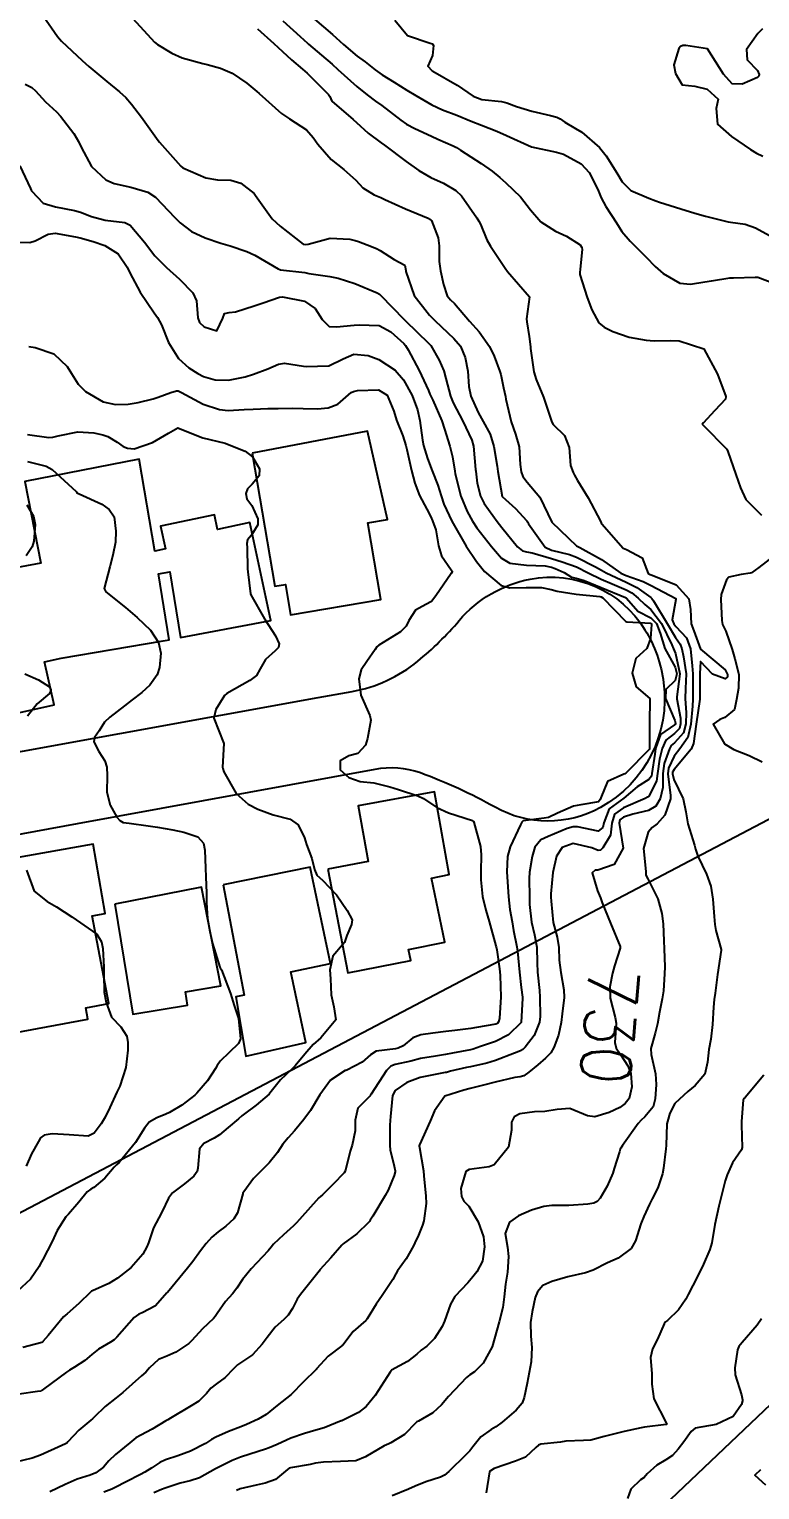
# Model space of a CAD drawing. Header units: metres. Extents: x 298520 to 308411, y 7433745 to 7450750.
# Drawn here: x 303404.2 to 303462.6, y 7440262.4 to 7440379.2 of the extents above; entities that cross this region are included whole.
import ezdxf
from ezdxf.enums import TextEntityAlignment as Align

# ---------------------------------------------------------------- set-up
doc = ezdxf.new("R2010")
doc.units = ezdxf.units.M
doc.header["$LTSCALE"] = 10
doc.linetypes.add('CONTINUO', pattern=[0])
for name, color, linetype in [('Cotas', 45, 'Continuous'), ('Curvas de Nivel 1m', 11, 'Continuous'), ('Curvas de Nivel 5m', 15, 'Continuous'), ('Edificações', 30, 'Continuous'), ('TEXTO', 45, 'Continuous'), ('Vias Primárias', 230, 'Continuous')]:
    doc.layers.add(name, color=color, linetype=linetype)
doc.styles.add('Style-STANDARD', font='STANDARD.shx')

msp = doc.modelspace()

# ---------------------------------------------------------------- linework, layer by layer
at = {"layer": 'Curvas de Nivel 1m', "flags": 128}
for points, elevation in [([(303412.5, 7440380.03), (303414.25, 7440378.12), (303414.47, 7440377.93), (303415.62, 7440377.26), (303416.46, 7440376.88), (303418.1, 7440376.43), (303418.46, 7440376.35), (303419.53, 7440376.06), (303420.45, 7440375.66), (303421.62, 7440374.85), (303422.43, 7440374.18), (303422.6, 7440374.02), (303424.41, 7440372.41), (303425.05, 7440371.99), (303426.39, 7440371.12), (303426.92, 7440370.5), (303427.29, 7440369.97), (303428.36, 7440368.74), (303429.37, 7440367.94), (303430.34, 7440367.08), (303430.9, 7440366.49), (303431.81, 7440365.91), (303432.33, 7440365.7), (303432.67, 7440365.55), (303434.32, 7440364.81), (303436.12, 7440364.04), (303436.3, 7440363.94), (303436.38, 7440363.86), (303436.92, 7440362.48), (303437, 7440361.85), (303437.01, 7440360.58), (303437.11, 7440359.85), (303437.35, 7440358.74), (303437.64, 7440357.84), (303437.92, 7440357.52), (303438.23, 7440357.22), (303439.43, 7440355.82), (303440.2, 7440354.97), (303441.03, 7440353.8), (303441.4, 7440353.02), (303441.86, 7440351.78), (303441.93, 7440351.55), (303442.15, 7440350.48), (303442.3, 7440349.78), (303442.33, 7440349.58), (303442.77, 7440347.77), (303443.11, 7440346.78), (303443.39, 7440345.77), (303443.49, 7440344.35), (303443.56, 7440343.77), (303443.7, 7440343.4), (303444.05, 7440342.94), (303445.06, 7440341.75), (303446.02, 7440339.74), (303448, 7440337.86), (303448.25, 7440337.71), (303449.98, 7440336.75), (303451.54, 7440335.67), (303451.97, 7440335.47), (303453.32, 7440335), (303453.96, 7440334.69), (303455.93, 7440333.64), (303455.94, 7440333.63), (303455.94, 7440333.57), (303455.63, 7440331.92), (303455.76, 7440331.62), (303455.92, 7440331.4), (303456.78, 7440330.48), (303457.09, 7440329.6), (303457.24, 7440328.24), (303457.3, 7440327.6), (303457.3, 7440327.03), (303457.28, 7440325.6), (303457.27, 7440325.02), (303457.14, 7440323.6), (303456.89, 7440322.53), (303456.26, 7440321.61), (303455.8, 7440321.03), (303455.33, 7440320.08), (303455.29, 7440319.62), (303455.5, 7440317.88), (303455.51, 7440317.62), (303455.06, 7440316.31), (303454.45, 7440315.63), (303454.03, 7440315.33), (303453.73, 7440314.94), (303453.34, 7440313.65), (303453.53, 7440311.8), (303453.54, 7440311.64), (303453.54, 7440311.5), (303453.68, 7440311.22), (303454.5, 7440309.63), (303454.82, 7440308.45), (303454.93, 7440307.63), (303454.98, 7440306.26), (303454.99, 7440305.63), (303455.04, 7440304.19), (303455.03, 7440303.63), (303454.94, 7440302.26), (303454.85, 7440301.63), (303454.63, 7440300.55), (303454.47, 7440299.63), (303454.29, 7440298.87), (303453.94, 7440297.64), (303453.97, 7440297.18), (303454.31, 7440295.63), (303454.35, 7440294.76), (303454.29, 7440293.63), (303454.11, 7440292.99), (303453.45, 7440292.2), (303453.16, 7440291.93), (303452.91, 7440291.65), (303451.66, 7440289.9), (303451.52, 7440289.67), (303451.49, 7440289.6), (303451.42, 7440289.4), (303451.01, 7440288.06), (303450.89, 7440287.68), (303450.43, 7440286.63), (303449.89, 7440285.68), (303449.65, 7440285.41), (303449.37, 7440285.29), (303448.88, 7440285.21), (303447.37, 7440285.1), (303446.01, 7440285.09), (303445.37, 7440285.02), (303444.39, 7440284.72), (303443.36, 7440284.26), (303442.62, 7440283.77), (303442.27, 7440282.85), (303442.46, 7440281.77), (303442.55, 7440281.01), (303442.46, 7440279.77), (303442.32, 7440278.8), (303442.21, 7440277.78), (303442.1, 7440276.95), (303441.8, 7440275.78), (303441.23, 7440273.79), (303440.53, 7440272.48), (303439.82, 7440271.8), (303439.46, 7440271.55), (303439.2, 7440271.33), (303437.74, 7440269.83), (303437.18, 7440269.15), (303436.51, 7440268.51), (303435.35, 7440267.86), (303435.23, 7440267.79), (303435.16, 7440267.73), (303434.23, 7440266.78), (303433.14, 7440266.11), (303432.98, 7440266.04), (303432.62, 7440265.89), (303431.12, 7440265.01), (303430.35, 7440264.69), (303429.12, 7440264.62), (303427.75, 7440264.58), (303427.12, 7440264.48), (303426.69, 7440264.39), (303425.11, 7440264.11), (303425.02, 7440264.08), (303424.89, 7440263.98), (303423.91, 7440263.18), (303423.1, 7440262.88), (303422.36, 7440262.74), (303421.09, 7440262.45), (303420.81, 7440262.31)], 729), ([(303424.5, 7440379.83), (303425.89, 7440378.57), (303426.47, 7440378.05), (303426.56, 7440377.97), (303427.6, 7440377.1), (303428.46, 7440376.36), (303428.91, 7440375.95), (303430.43, 7440374.58), (303431.25, 7440373.92), (303431.92, 7440373.41), (303432.41, 7440373.05), (303433.95, 7440371.88), (303434.4, 7440371.56), (303435.05, 7440371.22), (303436.39, 7440370.61), (303436.91, 7440370.37), (303438.12, 7440369.83), (303438.38, 7440369.69), (303438.72, 7440369.48), (303440.36, 7440368.43), (303441.25, 7440367.8), (303441.86, 7440367.3), (303442.34, 7440366.88), (303443.52, 7440365.77), (303444.32, 7440364.73), (303445.14, 7440363.75), (303446.3, 7440363.01), (303447.18, 7440362.61), (303448.28, 7440361.92), (303448.42, 7440361.71), (303448.45, 7440361.54), (303448.27, 7440359.98), (303448.25, 7440359.71), (303448.26, 7440359.54), (303448.83, 7440357.7), (303449.2, 7440356.72), (303449.78, 7440355.69), (303450.21, 7440355.33), (303450.9, 7440354.99), (303452.2, 7440354.53), (303453.56, 7440354.29), (303454.19, 7440354.25), (303455.53, 7440354.28), (303456.19, 7440354.23), (303458.18, 7440353.59), (303459.27, 7440351.58), (303459.92, 7440349.79), (303459.89, 7440349.57), (303459.05, 7440348.66), (303458.11, 7440347.67), (303458.07, 7440347.63), (303458.04, 7440347.59), (303458.06, 7440347.54), (303458.11, 7440347.5), (303460, 7440345.57), (303460.09, 7440345.4), (303460.72, 7440343.56), (303461.11, 7440342.5), (303461.54, 7440341.56), (303462.04, 7440341.04), (303462.79, 7440340.3)], 727), ([(303427.04, 7440379.96), (303428.48, 7440378.73), (303429.36, 7440377.94), (303430.46, 7440377.02), (303431.09, 7440376.56), (303431.9, 7440375.91), (303432.45, 7440375.51), (303433.41, 7440374.92), (303434.43, 7440374.3), (303435.13, 7440373.87), (303436.42, 7440373.12), (303437.28, 7440372.72), (303438.41, 7440372.28), (303439.57, 7440371.82), (303440.4, 7440371.5), (303441.61, 7440371.01), (303442.39, 7440370.66), (303444.38, 7440369.76), (303446.38, 7440369.34), (303446.95, 7440369.16), (303448.36, 7440368.4), (303448.99, 7440367.7), (303449.68, 7440366.35), (303449.95, 7440365.69), (303450.32, 7440364.99), (303451.18, 7440363.68), (303451.62, 7440362.99), (303452.29, 7440362.2), (303452.84, 7440361.65), (303453.55, 7440360.92), (303454.27, 7440360.2), (303454.92, 7440359.63), (303456.25, 7440358.85), (303457.09, 7440358.77), (303458.25, 7440358.96), (303458.79, 7440359.05), (303460.26, 7440359.27), (303460.53, 7440359.29), (303462.26, 7440359.34), (303462.48, 7440359.33), (303464.25, 7440358.68)], 726), ([(303422.49, 7440379.2), (303423.79, 7440378.01), (303424.47, 7440377.37), (303425.19, 7440376.72), (303426.09, 7440375.98), (303426.45, 7440375.66), (303428.15, 7440373.95), (303428.26, 7440373.79), (303428.42, 7440373.42), (303430.13, 7440371.93), (303430.4, 7440371.7), (303431.34, 7440370.86), (303432.38, 7440370.08), (303432.63, 7440369.9), (303434.36, 7440368.58), (303435.38, 7440367.87), (303436.35, 7440367.31), (303437.34, 7440366.84), (303438.34, 7440366.27), (303438.8, 7440365.83), (303440.03, 7440364.09), (303440.19, 7440363.81), (303440.3, 7440363.56), (303440.81, 7440362.32), (303441.11, 7440361.8), (303441.58, 7440361.09), (303442.27, 7440360.05), (303442.48, 7440359.78), (303444.23, 7440357.76), (303443.98, 7440356), (303444.01, 7440355.76), (303444.2, 7440354.58), (303444.3, 7440353.76), (303444.32, 7440353.62), (303444.58, 7440351.76), (303444.77, 7440351.14), (303445.35, 7440349.75), (303445.97, 7440347.89), (303446.01, 7440347.74), (303446.11, 7440347.54), (303447.04, 7440346.66), (303447.41, 7440345.72), (303447.52, 7440344.27), (303447.71, 7440343.72), (303447.83, 7440343.49), (303448.06, 7440343.08), (303448.91, 7440341.7), (303449.9, 7440339.82), (303449.97, 7440339.69), (303450.02, 7440339.62), (303451.73, 7440337.67), (303451.99, 7440337.55), (303453.23, 7440336.9), (303453.73, 7440335.64), (303453.89, 7440335.56), (303453.97, 7440335.52), (303454.17, 7440335.44), (303455.96, 7440334.74), (303456.96, 7440333.6), (303457.09, 7440332.76), (303457.15, 7440331.6), (303457.38, 7440331.06), (303457.9, 7440329.59), (303459.88, 7440327.93), (303460.06, 7440327.57), (303460.06, 7440327.38), (303459.87, 7440327.22), (303458.86, 7440327.58), (303457.89, 7440328.61), (303457.85, 7440327.62), (303457.85, 7440327.59), (303457.85, 7440327.57), (303457.85, 7440325.59), (303457.56, 7440323.59), (303457.35, 7440322.05), (303457.16, 7440321.6), (303455.79, 7440319.96), (303455.67, 7440319.74), (303455.66, 7440319.62), (303455.78, 7440319.16), (303456.51, 7440317.61), (303456.72, 7440316.58), (303456.88, 7440315.61), (303457.42, 7440313.9), (303457.5, 7440313.6), (303457.7, 7440313.03), (303458.38, 7440311.59), (303458.72, 7440310.63), (303458.9, 7440309.58), (303459, 7440308.22), (303459.06, 7440307.58), (303459.14, 7440307.09), (303459.56, 7440305.57), (303459.56, 7440305.52), (303459.26, 7440303.57), (303459.07, 7440302.08), (303459, 7440301.58), (303458.94, 7440300.96), (303458.85, 7440299.58), (303458.72, 7440298.39), (303458.57, 7440297.58), (303458.47, 7440296.55), (303458.25, 7440295.59), (303457.48, 7440294.69), (303456.88, 7440294.2), (303456.21, 7440293.61), (303455.84, 7440293.24), (303455.46, 7440292.49), (303455.26, 7440291.81), (303455.22, 7440291.62), (303455.15, 7440289.9), (303455.13, 7440289.62), (303454.95, 7440288.08), (303454.87, 7440287.63), (303454.5, 7440286.51), (303454.04, 7440285.63), (303453.82, 7440285.19), (303453.36, 7440284.21), (303453.13, 7440283.64), (303452.71, 7440282.27), (303452.35, 7440281.65), (303451.32, 7440280.89), (303450.47, 7440280.52), (303449.31, 7440279.93), (303448.7, 7440279.7), (303447.3, 7440279.4), (303446.01, 7440279.02), (303445.29, 7440278.69), (303444.86, 7440278.18), (303444.69, 7440277.75), (303444.43, 7440276.59), (303444.32, 7440275.75), (303444.34, 7440274.65), (303444.42, 7440273.75), (303444.36, 7440272.6), (303444.21, 7440271.75), (303444.05, 7440270.9), (303443.79, 7440269.75), (303443.63, 7440269.3), (303443.17, 7440268.73), (303442.05, 7440267.78), (303441.54, 7440267.4), (303441.15, 7440267.18), (303440.34, 7440266.61), (303439.7, 7440265.8), (303439.46, 7440265.48), (303439.13, 7440265.15), (303437.77, 7440263.83), (303437.42, 7440263.52), (303437.11, 7440263.38), (303435.95, 7440263.01), (303435.09, 7440262.66), (303434.54, 7440262.42), (303433.24, 7440261.88)], 728), ([(303462.85, 7440379.18), (303462.49, 7440378.82), (303461.57, 7440377.55), (303461.63, 7440376.72), (303462.46, 7440375.87), (303462.59, 7440375.54), (303462.57, 7440375.42), (303462.45, 7440375.29), (303461.24, 7440374.77), (303460.44, 7440374.79), (303459.74, 7440375.58), (303458.47, 7440377.59), (303456.72, 7440377.86), (303456.48, 7440377.87), (303456.31, 7440377.78), (303456.16, 7440377.62), (303455.78, 7440376.31), (303455.91, 7440375.63), (303456.44, 7440374.71), (303457.44, 7440374.61), (303458.43, 7440374.38), (303459.32, 7440373.58), (303459.16, 7440372.83), (303459.27, 7440371.58), (303460.39, 7440370.57), (303461.89, 7440369.55), (303462.38, 7440369.24), (303462.89, 7440369.02)], 724), ([(303403.9, 7440374.77), (303404.43, 7440374.51), (303404.73, 7440374.24), (303405.54, 7440373.35), (303406.41, 7440372.55), (303406.73, 7440372.21), (303407.78, 7440370.81), (303408.17, 7440370.19), (303408.38, 7440369.72), (303409.21, 7440368.18), (303410.34, 7440367.12), (303411.01, 7440366.83), (303412.34, 7440366.54), (303413.71, 7440366.13), (303414.33, 7440365.72), (303415.88, 7440364.1), (303416.3, 7440363.68), (303417.2, 7440362.99), (303418.29, 7440362.47), (303419.54, 7440362.06), (303420.28, 7440361.83), (303421.62, 7440361.38), (303422.27, 7440361.09), (303424.13, 7440360), (303424.26, 7440359.94), (303424.33, 7440359.93), (303426.26, 7440359.7), (303426.59, 7440359.64), (303428.25, 7440359.4), (303428.93, 7440359.26), (303430.25, 7440358.82), (303432.06, 7440358.08), (303432.23, 7440357.98), (303432.32, 7440357.9), (303434.21, 7440355.95), (303434.28, 7440355.88), (303436.19, 7440354.04), (303436.34, 7440353.86), (303437.01, 7440352.69), (303437.37, 7440351.84), (303437.55, 7440351.24), (303437.91, 7440349.83), (303438.13, 7440349.28), (303438.91, 7440347.82), (303439.62, 7440346.29), (303439.75, 7440345.81), (303439.92, 7440343.96), (303439.93, 7440343.81), (303440.05, 7440342.85), (303440.3, 7440341.81), (303440.61, 7440341.24), (303441.65, 7440339.79), (303442.02, 7440339.32), (303443.27, 7440337.77), (303443.67, 7440337.44), (303443.99, 7440337.38), (303444.44, 7440337.3), (303445.98, 7440336.84), (303446.83, 7440336.58), (303447.98, 7440336.16), (303448.92, 7440335.7), (303449.97, 7440335.19), (303450.84, 7440334.8), (303451.96, 7440334.32), (303452.4, 7440334.1), (303452.92, 7440333.66), (303453.44, 7440333.15), (303453.93, 7440332.75), (303454.78, 7440331.63), (303455.6, 7440329.93), (303455.73, 7440329.62), (303455.9, 7440329.23), (303456.26, 7440327.61), (303456.02, 7440325.78), (303456.01, 7440325.62), (303456.31, 7440324.08), (303456.31, 7440323.61), (303456.21, 7440323.23), (303455.82, 7440322.85), (303455.13, 7440322.31), (303454.84, 7440321.63), (303454.62, 7440320.8), (303454.47, 7440319.63), (303454.39, 7440319.02), (303453.76, 7440317.84), (303453.66, 7440317.74), (303453.47, 7440317.64), (303451.75, 7440316.9), (303451.03, 7440316.39), (303450.82, 7440315.68), (303450.71, 7440314.7), (303450.1, 7440313.69), (303449.9, 7440313.5), (303449.71, 7440313.48), (303449.2, 7440313.7), (303447.72, 7440314.04), (303446.83, 7440313.72), (303446.39, 7440313.04), (303446.1, 7440311.73), (303445.94, 7440310.01), (303445.94, 7440309.74), (303445.95, 7440309.44), (303446.11, 7440307.73), (303446.44, 7440306.55), (303446.57, 7440305.73), (303446.6, 7440304.72), (303446.73, 7440303.73), (303446.97, 7440302.33), (303446.99, 7440301.73), (303446.85, 7440300.43), (303446.76, 7440299.73), (303446.54, 7440298.72), (303446.17, 7440297.73), (303445.93, 7440297.31), (303445.5, 7440296.87), (303444.9, 7440296.34), (303444.17, 7440295.75), (303443.78, 7440295.47), (303443.49, 7440295.39), (303443.05, 7440295.33), (303441.48, 7440294.97), (303440.55, 7440294.73), (303439.48, 7440294.45), (303438.98, 7440294.31), (303437.47, 7440293.83), (303436.63, 7440292.67), (303436.29, 7440291.85), (303435.42, 7440289.96), (303435.4, 7440289.88), (303435.4, 7440289.86), (303435.42, 7440289.74), (303435.74, 7440287.86), (303435.79, 7440287.47), (303435.94, 7440285.85), (303435.96, 7440285.26), (303435.77, 7440283.86), (303435.68, 7440283.52), (303435.34, 7440282.73), (303435.07, 7440282.11), (303434.96, 7440281.86), (303434.36, 7440280.82), (303433.68, 7440279.88), (303433.53, 7440279.64), (303433.3, 7440279.19), (303432.46, 7440277.89), (303431.97, 7440277.2), (303431.25, 7440276.04), (303431.2, 7440275.96), (303431.15, 7440275.91), (303430.14, 7440275.03), (303429.29, 7440273.93), (303429.26, 7440273.9), (303429.23, 7440273.88), (303428.12, 7440273.05), (303427.2, 7440272.04), (303427.17, 7440271.99), (303427.14, 7440271.96), (303426.17, 7440271), (303425.18, 7440269.98), (303424.06, 7440269.1), (303423.17, 7440268.39), (303422.54, 7440268.01), (303421.6, 7440267.58), (303421.15, 7440267.4), (303420.17, 7440267.02), (303419.14, 7440266.58), (303418.81, 7440266.38), (303418.31, 7440266.06), (303417.13, 7440265.45), (303416.12, 7440265.08), (303415.12, 7440264.76), (303414.67, 7440264.55), (303414.04, 7440264.11), (303413.46, 7440263.77), (303413.11, 7440263.59), (303411.97, 7440263), (303411.1, 7440262.54), (303410.83, 7440262.41), (303410.19, 7440262.16)], 731), ([(303403.47, 7440368.25), (303404.33, 7440366.42), (303404.39, 7440366.3), (303404.42, 7440366.24), (303405.35, 7440365.26), (303406.32, 7440364.96), (303407.84, 7440364.67), (303408.32, 7440364.52), (303409.21, 7440364.18), (303410.3, 7440363.9), (303411.86, 7440363.71), (303412.3, 7440363.5), (303413.43, 7440362.13), (303414.27, 7440361.03), (303415.19, 7440360.11), (303416.25, 7440359.18), (303417.31, 7440358.08), (303417.59, 7440357.44), (303417.71, 7440356.08), (303417.83, 7440355.7), (303418.21, 7440355.35), (303419.23, 7440355.03), (303419.72, 7440356.05), (303419.83, 7440356.44), (303420.22, 7440356.5), (303420.73, 7440356.56), (303422.22, 7440357.04), (303422.94, 7440357.29), (303424.23, 7440357.74), (303424.47, 7440357.76), (303426.23, 7440357.41), (303427.09, 7440356.83), (303427.66, 7440355.96), (303428.2, 7440355.4), (303428.8, 7440355.35), (303430.21, 7440355.49), (303430.62, 7440355.51), (303432.21, 7440355.46), (303433.14, 7440354.95), (303434.19, 7440354.03), (303434.31, 7440353.88), (303434.53, 7440353.52), (303435.41, 7440351.87), (303436.15, 7440350.27), (303436.26, 7440349.98), (303436.32, 7440349.86), (303436.49, 7440349.51), (303437.21, 7440347.84), (303437.44, 7440347.17), (303437.87, 7440345.83), (303438.08, 7440344.96), (303438.25, 7440343.83), (303438.28, 7440343.61), (303438.74, 7440341.82), (303439.25, 7440340.6), (303439.67, 7440339.81), (303440.01, 7440339.28), (303441.2, 7440337.8), (303441.98, 7440336.86), (303442.66, 7440336.46), (303443.98, 7440336.31), (303445.48, 7440336.24), (303445.98, 7440336.13), (303446.28, 7440336.04), (303446.99, 7440335.72), (303447.6, 7440335.35), (303447.97, 7440335.25), (303448.59, 7440335.08), (303449.96, 7440334.51), (303451.91, 7440333.71), (303451.95, 7440333.7), (303451.97, 7440333.69), (303451.99, 7440333.67), (303452.9, 7440332.62), (303453.93, 7440332.1), (303454.38, 7440331.64), (303454.69, 7440330.86), (303455.04, 7440329.63), (303455.88, 7440328.14), (303456.01, 7440327.62), (303455.87, 7440327.07), (303455.12, 7440326.37), (303455.1, 7440325.63), (303455.84, 7440323.88), (303455.89, 7440323.68), (303455.89, 7440323.62), (303455.88, 7440323.57), (303455.83, 7440323.53), (303454.7, 7440322.76), (303454.3, 7440321.63), (303454.24, 7440321.2), (303454.02, 7440319.64), (303453.98, 7440319.44), (303453.78, 7440319.15), (303452.84, 7440318.58), (303451.77, 7440317.67), (303450.6, 7440316.83), (303450.17, 7440315.69), (303450.09, 7440315.32), (303449.73, 7440315.04), (303448.07, 7440315.37), (303447.73, 7440315.39), (303447.25, 7440315.24), (303445.72, 7440314.61), (303445.13, 7440314.34), (303444.66, 7440313.75), (303444.44, 7440313.01), (303444.22, 7440311.75), (303444.19, 7440311.24), (303444.22, 7440309.75), (303444.24, 7440309.17), (303444.39, 7440307.75), (303444.63, 7440306.75), (303444.81, 7440305.75), (303444.85, 7440304.5), (303444.88, 7440303.75), (303445.02, 7440302.3), (303445.06, 7440301.75), (303445.08, 7440300.21), (303445.02, 7440299.75), (303444.59, 7440298.68), (303443.89, 7440297.76), (303443.7, 7440297.57), (303443.51, 7440297.46), (303443.02, 7440297.28), (303441.5, 7440296.69), (303440.83, 7440296.47), (303439.5, 7440296.18), (303439.19, 7440296.12), (303437.9, 7440295.83), (303437.58, 7440295.74), (303437.49, 7440295.72), (303437.36, 7440295.7), (303435.49, 7440295.32), (303434.41, 7440294.94), (303433.48, 7440294.3), (303433.27, 7440293.88), (303433.12, 7440292.22), (303433.09, 7440291.89), (303433.07, 7440291.52), (303433.07, 7440289.89), (303433.09, 7440289.56), (303433.41, 7440288.25), (303433.48, 7440287.88), (303433.49, 7440287.8), (303433.4, 7440287.49), (303432.93, 7440286.33), (303432.7, 7440285.89), (303431.7, 7440284.25), (303431.5, 7440283.91), (303431.44, 7440283.82), (303431.35, 7440283.73), (303430.42, 7440282.83), (303429.32, 7440282.02), (303429.27, 7440281.98), (303429.23, 7440281.93), (303428.34, 7440280.91), (303427.47, 7440279.95), (303427.4, 7440279.85), (303427.3, 7440279.71), (303425.93, 7440277.97), (303425.66, 7440277.6), (303425.27, 7440276.87), (303424.92, 7440276.32), (303424.58, 7440275.99), (303423.88, 7440275.36), (303423.24, 7440274.54), (303422.86, 7440274.01), (303422.08, 7440273.15), (303421.21, 7440272.57), (303420.88, 7440272.36), (303420.57, 7440272.04), (303419.9, 7440271.34), (303419.19, 7440270.84), (303418.74, 7440270.5), (303418.39, 7440270.06), (303417.78, 7440269.46), (303417.17, 7440269.07), (303415.52, 7440268.09), (303415.3, 7440267.96), (303415.16, 7440267.87), (303414.05, 7440267.21), (303413.14, 7440266.74), (303412.75, 7440266.51), (303412.27, 7440266.13), (303411.12, 7440265.18), (303410.6, 7440264.67), (303410.16, 7440264.16), (303409.56, 7440263.71), (303409.11, 7440263.53), (303408.07, 7440263.21), (303407.1, 7440262.79), (303405.87, 7440262.21)], 732), ([(303402.39, 7440362.15), (303404.28, 7440362.1), (303404.69, 7440362.23), (303405.73, 7440362.78), (303406.29, 7440362.84), (303407.93, 7440362.55), (303408.29, 7440362.47), (303409.33, 7440362.18), (303410.28, 7440361.87), (303411.33, 7440361.21), (303412.05, 7440360.14), (303412.26, 7440359.68), (303413.1, 7440358.13), (303414.22, 7440356.49), (303414.48, 7440356.12), (303414.81, 7440355.51), (303415.35, 7440354.11), (303416.17, 7440352.84), (303417, 7440352.09), (303417.71, 7440351.62), (303418.16, 7440351.38), (303419.1, 7440351.12), (303420.15, 7440351.09), (303421.5, 7440351.37), (303422.16, 7440351.58), (303423.31, 7440352.01), (303424.17, 7440352.37), (303424.63, 7440352.45), (303426.17, 7440352.21), (303426.37, 7440352.18), (303428.17, 7440352.25), (303429.32, 7440352.79), (303430.18, 7440353.18), (303431.34, 7440353.08), (303432.17, 7440352.76), (303433.48, 7440351.89), (303434.16, 7440351.13), (303434.84, 7440349.87), (303435.27, 7440348.73), (303435.46, 7440347.87), (303435.67, 7440346.29), (303435.76, 7440345.86), (303436.08, 7440344.83), (303436.45, 7440343.85), (303436.9, 7440342.69), (303437.16, 7440341.84), (303437.39, 7440341.19), (303438.02, 7440339.83), (303439.17, 7440337.82), (303439.98, 7440336.6), (303440.64, 7440335.8), (303441.96, 7440334.69), (303442.66, 7440334.48), (303443.96, 7440334.51), (303445.2, 7440334.51), (303445.96, 7440334.36), (303446.44, 7440334.22), (303447.96, 7440333.99), (303449.85, 7440333.8), (303449.95, 7440333.77), (303450.08, 7440333.69), (303451.92, 7440331.79), (303452.01, 7440331.76), (303453.92, 7440331.67), (303453.96, 7440331.64), (303453.99, 7440331.57), (303453.91, 7440330.43), (303453.62, 7440329.64), (303452.72, 7440328.83), (303452.44, 7440327.66), (303452.77, 7440326.56), (303453.85, 7440325.64), (303453.83, 7440323.64), (303453.82, 7440321.64), (303453.82, 7440321.62), (303453.8, 7440321.55), (303451.92, 7440319.67), (303451.84, 7440319.61), (303451.78, 7440319.59), (303450.46, 7440318.99), (303449.92, 7440317.69), (303449.87, 7440317.57), (303449.75, 7440317.37), (303448.32, 7440317.14), (303447.75, 7440317.03), (303446.48, 7440316.47), (303445.74, 7440316.13), (303445.4, 7440316.08), (303443.73, 7440315.87), (303443.62, 7440315.76), (303443.51, 7440315.55), (303442.67, 7440313.78), (303442.47, 7440313.01), (303442.42, 7440311.78), (303442.49, 7440310.59), (303442.54, 7440309.78), (303442.66, 7440308.76), (303442.83, 7440307.77), (303442.95, 7440307.1), (303443.22, 7440305.77), (303443.27, 7440305.43), (303443.43, 7440303.76), (303443.57, 7440302.53), (303443.67, 7440301.76), (303443.67, 7440301.65), (303443.57, 7440299.76), (303443.56, 7440299.74), (303443.54, 7440299.71), (303442.56, 7440298.75), (303441.52, 7440298.22), (303441.2, 7440298.11), (303440.3, 7440297.8), (303439.72, 7440297.6), (303439.51, 7440297.55), (303438.06, 7440297.27), (303437.51, 7440297.17), (303436.71, 7440297.05), (303435.5, 7440296.84), (303434.73, 7440296.64), (303433.5, 7440296.36), (303433.15, 7440296.23), (303432.8, 7440295.89), (303431.57, 7440294.01), (303431.51, 7440293.91), (303431.5, 7440293.88), (303431.47, 7440293.83), (303430.5, 7440292.88), (303430.28, 7440291.92), (303430.28, 7440291.08), (303430.04, 7440289.92), (303429.89, 7440289.45), (303429.52, 7440287.93), (303429.49, 7440287.84), (303429.4, 7440287.7), (303428.54, 7440286.79), (303427.68, 7440285.95), (303427.51, 7440285.81), (303427.37, 7440285.7), (303425.83, 7440283.97), (303425.6, 7440283.72), (303425.35, 7440283.47), (303424.57, 7440282.75), (303423.77, 7440282), (303423.56, 7440281.76), (303423.32, 7440281.47), (303421.97, 7440280.02), (303421.29, 7440279.17), (303420.83, 7440278.49), (303420.47, 7440278.04), (303419.91, 7440277.41), (303419.26, 7440276.46), (303419.1, 7440276.21), (303418.96, 7440276.05), (303418.07, 7440275.23), (303417.24, 7440274.3), (303417, 7440274.07), (303415.95, 7440273.36), (303415.22, 7440273.05), (303414.55, 7440272.77), (303413.84, 7440272.11), (303413.54, 7440271.78), (303413.2, 7440271.47), (303411.71, 7440270.14), (303411.18, 7440269.71), (303410.31, 7440269.02), (303409.41, 7440268.17), (303409.29, 7440268.04), (303409.16, 7440267.93), (303408.19, 7440267.14), (303407.3, 7440266.19), (303407.22, 7440266.1), (303407.13, 7440266.04), (303406.83, 7440265.9), (303405.12, 7440265.14), (303404.45, 7440264.9), (303403.12, 7440264.58)], 733), ([(303404.19, 7440353.79), (303404.7, 7440353.71), (303406.18, 7440353.21), (303407.25, 7440352.2), (303407.6, 7440351.64), (303408.15, 7440350.77), (303408.73, 7440350.18), (303410.13, 7440349.37), (303411.13, 7440349.15), (303412.13, 7440349.17), (303412.95, 7440349.31), (303414.14, 7440349.6), (303414.53, 7440349.73), (303415.56, 7440350.11), (303416, 7440350.25), (303416.14, 7440350.25), (303416.25, 7440350.2), (303416.41, 7440350.1), (303418.13, 7440349.17), (303419.44, 7440348.74), (303420.12, 7440348.68), (303421.41, 7440348.74), (303422.12, 7440348.79), (303423.31, 7440348.82), (303424.13, 7440348.84), (303425.26, 7440348.86), (303426.13, 7440348.82), (303427.28, 7440348.81), (303428.13, 7440348.89), (303428.9, 7440349.17), (303429.75, 7440349.93), (303429.96, 7440350.12), (303430.15, 7440350.19), (303430.48, 7440350.26), (303432.15, 7440350.33), (303432.84, 7440349.89), (303433.38, 7440348.63), (303433.59, 7440347.89), (303434.1, 7440346.65), (303434.35, 7440345.88), (303434.43, 7440345.54), (303434.79, 7440343.87), (303435.07, 7440342.86), (303435.42, 7440341.87), (303436.03, 7440340.77), (303436.33, 7440340.16), (303436.47, 7440339.85), (303436.73, 7440339.13), (303436.96, 7440337.85), (303437.18, 7440337.04), (303437.97, 7440335.94), (303438.04, 7440335.83), (303438.04, 7440335.76), (303437.97, 7440335.64), (303436.75, 7440333.85), (303436.39, 7440333.41), (303435.94, 7440333.15), (303435.1, 7440332.7), (303434.58, 7440331.87), (303434.37, 7440331.42), (303433.91, 7440330.98), (303432.17, 7440329.91), (303432.03, 7440329.78), (303431.9, 7440329.57), (303431.21, 7440328.59), (303430.77, 7440327.92), (303430.59, 7440327.2), (303430.75, 7440325.92), (303431.46, 7440324.29), (303431.54, 7440323.91), (303431.28, 7440322.44), (303431.11, 7440321.92), (303430.49, 7440321.23), (303429.79, 7440321.05), (303429.08, 7440320.65), (303429.09, 7440319.94), (303429.77, 7440319.31), (303430.69, 7440319), (303431.77, 7440318.89), (303433.07, 7440318.58), (303433.76, 7440318.35), (303435.29, 7440317.86), (303435.75, 7440317.64), (303436.83, 7440316.93), (303437.74, 7440316.5), (303439.67, 7440315.88), (303439.73, 7440315.84), (303439.77, 7440315.81), (303439.79, 7440315.76), (303440.31, 7440313.8), (303440.37, 7440313.14), (303440.35, 7440311.8), (303440.35, 7440311.13), (303440.46, 7440309.8), (303440.73, 7440308.71), (303441.01, 7440307.8), (303441.54, 7440305.86), (303441.57, 7440305.79), (303441.61, 7440305.55), (303441.82, 7440304.01), (303441.85, 7440303.79), (303441.88, 7440303.5), (303441.93, 7440301.78), (303441.82, 7440300.06), (303441.76, 7440299.79), (303441.67, 7440299.66), (303441.54, 7440299.61), (303440, 7440299.34), (303439.53, 7440299.26), (303438.26, 7440299.09), (303437.53, 7440299), (303436.49, 7440298.88), (303435.53, 7440298.75), (303434.89, 7440298.5), (303434.12, 7440297.87), (303433.73, 7440297.67), (303433.52, 7440297.63), (303431.98, 7440297.43), (303431.51, 7440297.15), (303430.86, 7440296.56), (303429.62, 7440295.93), (303429.53, 7440295.89), (303429.49, 7440295.88), (303428.32, 7440295.11), (303427.47, 7440293.95), (303426.72, 7440292.7), (303426.19, 7440291.97), (303425.43, 7440291.07), (303424.92, 7440290.5), (303424.51, 7440289.99), (303424.07, 7440289.34), (303423.41, 7440288.5), (303422.91, 7440288.01), (303422.16, 7440287.25), (303421.38, 7440286.2), (303421.31, 7440286.09), (303421.3, 7440286.03), (303420.87, 7440284.52), (303420.59, 7440284.04), (303419.95, 7440283.44), (303419.34, 7440282.98), (303418.83, 7440282.56), (303418.38, 7440282.06), (303417.92, 7440281.46), (303417.31, 7440280.62), (303416.89, 7440280.08), (303415.28, 7440278.14), (303415.26, 7440278.12), (303415.24, 7440278.1), (303414.31, 7440277.07), (303413.26, 7440276.52), (303412.98, 7440276.4), (303412.62, 7440276.13), (303411.24, 7440274.57), (303411.03, 7440274.36), (303410.72, 7440274.16), (303409.77, 7440273.62), (303409.22, 7440273.17), (303408.68, 7440272.71), (303407.84, 7440272.18), (303407.44, 7440271.94), (303407.2, 7440271.77), (303405.38, 7440270.42), (303405.18, 7440270.27), (303405.15, 7440270.26), (303404.88, 7440270.22), (303403.42, 7440270)], 734), ([(303404.08, 7440344.59), (303405.57, 7440344.23), (303406.07, 7440343.96), (303407.99, 7440342.19), (303408.01, 7440342.16), (303408.04, 7440342.1), (303408.22, 7440342.01), (303410.03, 7440341.17), (303410.63, 7440340.76), (303411.01, 7440340.16), (303411.14, 7440339.02), (303411.12, 7440338.15), (303410.92, 7440337.09), (303410.67, 7440336.16), (303410.23, 7440334.44), (303410.35, 7440334.16), (303411.93, 7440332.93), (303412.85, 7440332.13), (303413.91, 7440331.1), (303414.55, 7440330.11), (303414.74, 7440329.26), (303414.65, 7440328.11), (303414.46, 7440327.53), (303413.86, 7440326.7), (303413.56, 7440326.42), (303413.22, 7440326.13), (303412.46, 7440325.53), (303411.84, 7440325.06), (303410.66, 7440324.16), (303410.25, 7440323.74), (303409.82, 7440323.06), (303409.45, 7440322.53), (303409.38, 7440322.17), (303409.8, 7440321.4), (303410.28, 7440320.65), (303410.43, 7440320.16), (303410.45, 7440319.48), (303410.42, 7440318.16), (303410.7, 7440317.12), (303411.24, 7440316.15), (303411.46, 7440315.88), (303411.73, 7440315.73), (303412.21, 7440315.66), (303413.73, 7440315.45), (303414.48, 7440315.36), (303415.72, 7440315.13), (303416.58, 7440314.94), (303417.72, 7440314.59), (303418.16, 7440314.07), (303418.27, 7440313.5), (303418.32, 7440312.06), (303418.35, 7440311.39), (303418.41, 7440310.06), (303418.41, 7440309.31), (303418.49, 7440308.06), (303418.67, 7440307.02), (303418.89, 7440306.06), (303419.48, 7440304.16), (303419.53, 7440304.05), (303419.59, 7440303.93), (303420.32, 7440302.04), (303420.61, 7440301.1), (303420.97, 7440300.04), (303421.13, 7440298.43), (303420.95, 7440298.04), (303420.22, 7440297.33), (303419.5, 7440296.65), (303419.25, 7440296.3), (303419.13, 7440296.05), (303418.49, 7440295.06), (303417.62, 7440294.07), (303417.55, 7440293.99), (303417.47, 7440293.92), (303416.43, 7440293.11), (303415.45, 7440292.54), (303415.14, 7440292.41), (303414.43, 7440292.11), (303413.81, 7440291.75), (303413.43, 7440291.27), (303412.72, 7440290.13), (303411.41, 7440288.53), (303411.21, 7440288.35), (303411.02, 7440288.15), (303410.26, 7440287.29), (303409.38, 7440286.54), (303409.14, 7440286.4), (303408.85, 7440286.18), (303408.2, 7440285.35), (303407.36, 7440284.4), (303407.16, 7440284.19), (303406.45, 7440283.09), (303406.05, 7440282.21), (303405.31, 7440280.77), (303405.11, 7440280.41), (303405.01, 7440280.22), (303404.32, 7440279.2), (303403.28, 7440278.24)], 736), ([(303404.03, 7440341.13), (303404.56, 7440340.23), (303404.69, 7440339.56), (303404.59, 7440338.23), (303404.45, 7440337.78), (303403.98, 7440337.04)], 737), ([(303463.99, 7440337.22), (303462.56, 7440336.12), (303461.97, 7440335.69), (303461.88, 7440335.65), (303461.15, 7440335.56), (303460.18, 7440335.35), (303459.97, 7440335.13), (303459.56, 7440333.96), (303459.54, 7440333.57), (303459.61, 7440331.89), (303459.66, 7440331.57), (303459.92, 7440331.02), (303460.44, 7440329.56), (303460.65, 7440328.81), (303460.96, 7440327.56), (303460.95, 7440326.47), (303460.77, 7440325.56), (303460.63, 7440324.77), (303459.84, 7440324.13), (303459.44, 7440323.97), (303458.92, 7440323.58), (303459.81, 7440322.01), (303460.56, 7440321.56), (303461.8, 7440321.09), (303462.83, 7440320.57)], 727), ([(303403.87, 7440327.62), (303404.96, 7440327.13), (303405.86, 7440326.57), (303405.95, 7440326.32), (303405.94, 7440326.22), (303405.85, 7440326.04), (303404.85, 7440325.22), (303404.1, 7440324.24)], 737), ([(303404, 7440311.91), (303404.63, 7440310.23), (303405.65, 7440309.41), (303406.41, 7440308.97), (303407.64, 7440308.19), (303409.62, 7440306.8), (303410.01, 7440306.17), (303410.11, 7440305.66), (303410.2, 7440304.16), (303410.19, 7440303.56), (303410.21, 7440302.16), (303410.38, 7440301.34), (303410.81, 7440300.16), (303411.54, 7440299.38), (303412.03, 7440298.64), (303412.12, 7440298.14), (303412.12, 7440297.53), (303411.95, 7440296.14), (303411.48, 7440294.65), (303411.32, 7440294.31), (303411.24, 7440294.15), (303410.68, 7440292.93), (303410.29, 7440292.16), (303409.97, 7440291.63), (303409.43, 7440290.89), (303408.95, 7440290.65), (303407.43, 7440290.76), (303406.05, 7440290.83), (303405.43, 7440290.73), (303405.14, 7440290.5), (303404.96, 7440290.22), (303404.42, 7440289.22), (303403.99, 7440288.23)], 737), ([(303462.97, 7440295.53), (303461.47, 7440293.74), (303461.38, 7440293.65), (303461.31, 7440293.55), (303461.19, 7440291.81), (303461.19, 7440291.55), (303461.23, 7440289.74), (303461.17, 7440289.55), (303460.45, 7440288.52), (303460.03, 7440287.56), (303459.88, 7440287.07), (303459.51, 7440285.57), (303459.48, 7440285.46), (303459.37, 7440285.05), (303459.05, 7440283.57), (303458.8, 7440282.11), (303458.65, 7440281.58), (303458.13, 7440280.4), (303457.75, 7440279.59), (303457.29, 7440278.7), (303456.92, 7440277.97), (303456.74, 7440277.61), (303456.13, 7440276.75), (303455.26, 7440275.91), (303455.1, 7440275.78), (303455, 7440275.62), (303454.47, 7440274.4), (303454.07, 7440273.63), (303453.91, 7440272.95), (303454.01, 7440271.63), (303454.02, 7440270.8), (303454.16, 7440269.63), (303455.16, 7440267.72), (303455.2, 7440267.62), (303455.19, 7440267.59), (303455.16, 7440267.58), (303453.43, 7440267.37), (303453.16, 7440267.31), (303451.8, 7440267.01), (303451.15, 7440266.87), (303450.2, 7440266.63), (303449.14, 7440266.32), (303448.54, 7440266.3), (303447.14, 7440266.26), (303446.7, 7440266.16), (303445.14, 7440266.02), (303444.95, 7440265.93), (303444.74, 7440265.74), (303443.9, 7440264.98), (303443.12, 7440264.66), (303441.4, 7440264.07), (303441.11, 7440263.89), (303441.06, 7440263.84), (303441.04, 7440263.79), (303440.76, 7440262.13)], 727), ([(303462.77, 7440276.02), (303462.44, 7440275.53), (303461.24, 7440274.15), (303460.97, 7440273.82), (303460.86, 7440273.55), (303460.66, 7440272.11), (303460.67, 7440271.56), (303461.19, 7440269.95), (303461.27, 7440269.55), (303461.26, 7440269.47), (303461.18, 7440269.19), (303460.52, 7440268.21), (303459.16, 7440267.57), (303457.47, 7440267.28), (303457.15, 7440267.03), (303456.56, 7440266.19), (303456.12, 7440265.61), (303455.65, 7440265.1), (303455.12, 7440264.75), (303454.41, 7440264.34), (303453.64, 7440263.63), (303453.4, 7440263.35), (303453.11, 7440263.16), (303452.33, 7440262.42), (303452.06, 7440261.66)], 726)]:
    msp.add_lwpolyline(points, dxfattribs=dict(at, elevation=elevation))
at = {"layer": 'Curvas de Nivel 5m', "flags": 128}
for points, elevation in [([(303405.33, 7440380.23), (303406.48, 7440378.58), (303406.8, 7440378.21), (303408.46, 7440376.66), (303409, 7440376.18), (303410.44, 7440374.98), (303411.44, 7440374.15), (303411.96, 7440373.69), (303412.41, 7440373.17), (303413.2, 7440372.13), (303414.39, 7440370.46), (303414.53, 7440370.26), (303414.65, 7440370.12), (303416.35, 7440368.22), (303416.52, 7440368.09), (303418.34, 7440367.28), (303419.29, 7440367.11), (303420.34, 7440367.08), (303421.15, 7440366.84), (303422.2, 7440366.02), (303422.33, 7440365.86), (303423.66, 7440364.01), (303424.3, 7440363.41), (303426.12, 7440361.98), (303426.28, 7440361.94), (303426.53, 7440361.98), (303428.29, 7440362.44), (303429.86, 7440362.36), (303430.29, 7440362.27), (303430.55, 7440362.19), (303431.25, 7440361.92), (303431.99, 7440361.62), (303432.28, 7440361.46), (303433.41, 7440360.75), (303434.27, 7440360.29), (303434.34, 7440359.88), (303434.35, 7440359.79), (303435.01, 7440357.87), (303436.22, 7440356.3), (303436.44, 7440356.08), (303436.69, 7440355.85), (303438.19, 7440354.44), (303438.7, 7440353.82), (303439.09, 7440352.91), (303439.31, 7440351.82), (303439.39, 7440350.58), (303439.54, 7440349.82), (303440.12, 7440348.5), (303440.52, 7440347.8), (303441.07, 7440346.77), (303441.37, 7440345.8), (303441.63, 7440344.23), (303441.7, 7440343.79), (303442.04, 7440341.79), (303443.1, 7440340.84), (303444.02, 7440339.84), (303444.08, 7440339.76), (303444.16, 7440339.62), (303445.47, 7440337.75), (303445.99, 7440337.5), (303447.42, 7440337.15), (303447.99, 7440336.95), (303449.5, 7440336.17), (303449.98, 7440335.91), (303450.36, 7440335.69), (303451.97, 7440334.93), (303452.82, 7440334.52), (303453.94, 7440333.72), (303454.02, 7440333.64), (303454.14, 7440333.44), (303455.24, 7440331.63), (303455.91, 7440330.52), (303456.28, 7440329.98), (303456.41, 7440329.61), (303456.54, 7440328.97), (303456.76, 7440327.61), (303456.7, 7440326.44), (303456.67, 7440325.61), (303456.76, 7440324.53), (303456.72, 7440323.61), (303456.53, 7440322.9), (303455.81, 7440322.09), (303455.56, 7440321.87), (303455.43, 7440321.62), (303454.99, 7440320.43), (303454.9, 7440319.63), (303454.88, 7440318.52), (303454.67, 7440317.63), (303454.34, 7440317.04), (303453.74, 7440316.68), (303452.48, 7440316.4), (303451.74, 7440316.15), (303451.46, 7440315.95), (303451.4, 7440315.67), (303451.71, 7440313.67), (303451, 7440312.37), (303449.69, 7440311.92), (303449.47, 7440311.91), (303449.25, 7440311.69), (303449.67, 7440310.27), (303449.9, 7440309.69), (303450.05, 7440309.29), (303450.7, 7440307.68), (303451.48, 7440305.81), (303451.49, 7440305.67), (303451.02, 7440304.25), (303450.87, 7440303.68), (303450.66, 7440302.59), (303450.67, 7440301.68), (303451.09, 7440300.13), (303451.17, 7440299.67), (303451.06, 7440298.13), (303451.17, 7440297.67), (303451.51, 7440297.16), (303452.1, 7440296.26), (303452.33, 7440295.66), (303452.4, 7440294.58), (303452.2, 7440293.66), (303451.89, 7440293.24), (303451.46, 7440292.94), (303450.59, 7440292.54), (303449.45, 7440292.18), (303448.87, 7440292.28), (303447.46, 7440292.84), (303446.43, 7440292.76), (303445.46, 7440292.62), (303444.62, 7440292.58), (303443.45, 7440292.43), (303443.01, 7440292.2), (303442.78, 7440291.77), (303442.8, 7440291.13), (303442.55, 7440289.77), (303441.41, 7440288.36), (303441.01, 7440288.19), (303439.4, 7440287.97), (303439.13, 7440287.81), (303438.74, 7440286.46), (303438.78, 7440285.82), (303438.99, 7440285.44), (303439.37, 7440285.04), (303440.12, 7440283.8), (303440.54, 7440282.6), (303440.63, 7440281.8), (303440.46, 7440280.65), (303440.02, 7440279.8), (303439.7, 7440279.4), (303439.29, 7440278.91), (303438.27, 7440277.83), (303437.91, 7440277.2), (303437.44, 7440275.84), (303437.25, 7440275.42), (303436.64, 7440274.45), (303436.02, 7440273.85), (303435.57, 7440273.52), (303435.22, 7440273.22), (303434.46, 7440272.62), (303433.2, 7440271.93), (303433.18, 7440271.91), (303433.15, 7440271.88), (303433.08, 7440271.76), (303431.88, 7440269.9), (303431.17, 7440269.02), (303430.56, 7440268.53), (303429.34, 7440267.93), (303429.21, 7440267.88), (303429.16, 7440267.87), (303427.8, 7440267.31), (303427.15, 7440267.12), (303426.24, 7440266.87), (303425.14, 7440266.49), (303424.79, 7440266.33), (303424.05, 7440265.99), (303423.42, 7440265.71), (303423.13, 7440265.6), (303422.53, 7440265.42), (303421.12, 7440264.97), (303420.45, 7440264.71), (303419.11, 7440264.05), (303417.85, 7440263.32), (303417.1, 7440263.08), (303416.29, 7440262.89), (303415.1, 7440262.5), (303414.81, 7440262.38), (303414.19, 7440262.11)], 730), ([(303433.47, 7440379.89), (303434.48, 7440378.67), (303436.29, 7440378.05), (303436.47, 7440377.98), (303436.56, 7440377.86), (303436.46, 7440377.06), (303436.1, 7440376.22), (303436.41, 7440375.86), (303436.45, 7440375.83), (303436.51, 7440375.8), (303438.44, 7440374.69), (303439.72, 7440373.82), (303440.42, 7440373.54), (303442, 7440373.37), (303442.42, 7440373.28), (303443.19, 7440372.99), (303444.41, 7440372.61), (303445.9, 7440372.25), (303446.41, 7440372.12), (303446.67, 7440372), (303447.05, 7440371.73), (303447.91, 7440371.23), (303448.4, 7440370.92), (303449.83, 7440369.7), (303450.37, 7440369.04), (303451.21, 7440367.68), (303451.64, 7440366.97), (303452.34, 7440366.27), (303453.76, 7440365.65), (303454.33, 7440365.45), (303454.62, 7440365.34), (303456.32, 7440364.81), (303457.46, 7440364.46), (303458.31, 7440364.21), (303460.11, 7440363.77), (303460.31, 7440363.73), (303461.48, 7440363.56), (303462.3, 7440363.28), (303463.43, 7440362.67)], 725), ([(303404.1, 7440346.74), (303405.79, 7440346.52), (303406.1, 7440346.54), (303406.54, 7440346.65), (303408.1, 7440346.97), (303409.39, 7440346.89), (303410.1, 7440346.72), (303410.51, 7440346.58), (303411.25, 7440346.15), (303411.75, 7440345.8), (303412.09, 7440345.65), (303412.61, 7440345.61), (303414.09, 7440346.12), (303415.35, 7440346.85), (303416.1, 7440347.29), (303416.96, 7440346.95), (303418.1, 7440346.48), (303419.9, 7440346.05), (303420.09, 7440345.99), (303421.48, 7440345.42), (303422.08, 7440344.97), (303422.64, 7440344.01), (303422.62, 7440343.45), (303422.05, 7440342.77), (303421.67, 7440342.4), (303421.55, 7440342.03), (303421.63, 7440341.62), (303422.03, 7440341.07), (303422.51, 7440340.02), (303422.5, 7440339.53), (303422, 7440338.71), (303421.68, 7440338.34), (303421.63, 7440338.03), (303421.65, 7440337.68), (303421.69, 7440336.02), (303421.71, 7440335.77), (303421.93, 7440334.02), (303421.95, 7440333.93), (303423.03, 7440332.01), (303423.91, 7440330.65), (303424.2, 7440330), (303424.17, 7440329.73), (303423.89, 7440329.45), (303423.12, 7440328.77), (303422.68, 7440328.01), (303422.4, 7440327.49), (303421.86, 7440327.07), (303420.03, 7440326.05), (303419.85, 7440325.89), (303419.15, 7440324.75), (303418.98, 7440324.06), (303419.8, 7440322.05), (303419.69, 7440320.15), (303419.7, 7440320.05), (303419.78, 7440319.78), (303420.76, 7440318.04), (303421.74, 7440317.2), (303422.5, 7440316.78), (303423.74, 7440316.34), (303425.1, 7440315.99), (303425.73, 7440315.55), (303426.23, 7440314.49), (303426.41, 7440313.97), (303426.82, 7440312.84), (303427.04, 7440311.96), (303427.22, 7440311.5), (303427.67, 7440311.1), (303428.79, 7440309.94), (303429.64, 7440308.7), (303430.05, 7440307.93), (303429.99, 7440307.56), (303429.62, 7440306.68), (303429.43, 7440306.12), (303429.27, 7440305.93), (303428.51, 7440305.03), (303428.27, 7440303.94), (303428.31, 7440303.21), (303428.37, 7440301.94), (303428.58, 7440300.97), (303428.73, 7440299.94), (303427.53, 7440298.51), (303426.94, 7440297.96), (303426.27, 7440297.21), (303425.5, 7440296.26), (303425.36, 7440296.12), (303425.2, 7440295.98), (303424.33, 7440295.14), (303423.47, 7440294.07), (303423.41, 7440294), (303422.36, 7440293.11), (303421.45, 7440292.43), (303421.22, 7440292.26), (303420.95, 7440292.03), (303420.14, 7440291.34), (303419.43, 7440290.75), (303419.01, 7440290.47), (303418.2, 7440290.06), (303417.85, 7440289.63), (303417.71, 7440288.07), (303417.65, 7440287.81), (303417.39, 7440287.43), (303416.63, 7440286.84), (303415.69, 7440286.1), (303415.37, 7440285.69), (303414.85, 7440284.61), (303414.58, 7440284.11), (303414.15, 7440283.3), (303413.75, 7440282.12), (303413.64, 7440281.8), (303413.31, 7440281.21), (303412.38, 7440280.13), (303411.29, 7440279.28), (303410.59, 7440278.85), (303409.28, 7440278.28), (303409.21, 7440278.25), (303409.12, 7440278.17), (303408.18, 7440277.27), (303407.26, 7440276.43), (303407.12, 7440276.33), (303406.96, 7440276.19), (303405.73, 7440274.71), (303405.32, 7440274.22), (303405.28, 7440274.18), (303405.23, 7440274.15), (303403.71, 7440273.75)], 735), ([(303462.69, 7440263.96), (303462.25, 7440263.54), (303463.1, 7440262.77)], 725)]:
    msp.add_lwpolyline(points, dxfattribs=dict(at, elevation=elevation))
at = {"layer": 'Edificações'}
for points in [[(303422.05, 7440345.25), (303423.87, 7440334.62), (303424.71, 7440334.76), (303425.13, 7440332.33), (303432.35, 7440333.57), (303431.3, 7440339.69), (303432.88, 7440339.96), (303431.28, 7440347.03)], [(303428.09, 7440311.98), (303429.7, 7440303.7), (303434.74, 7440304.68), (303434.56, 7440305.56), (303437.45, 7440306.16), (303436.39, 7440311.27), (303437.8, 7440311.57), (303436.62, 7440318.17), (303430.52, 7440317.07), (303431.32, 7440312.61)], [(303393.38, 7440305.98), (303395.15, 7440297.56), (303399.11, 7440298.39), (303398.97, 7440299.21), (303402.82, 7440299.92), (303403.01, 7440298.9), (303408.91, 7440300.01), (303408.74, 7440300.9), (303410.58, 7440301.25), (303409.25, 7440308.25), (303410.31, 7440308.45), (303409.35, 7440314), (303400.46, 7440312.42), (303401.31, 7440307.63), (303394.87, 7440306.41)], [(303419.74, 7440310.73), (303421.4, 7440301.92), (303420.75, 7440301.79), (303421.54, 7440297.04), (303426.35, 7440298.13), (303425.14, 7440303.78), (303428.31, 7440304.46), (303426.7, 7440312.15)], [(303411.06, 7440309.19), (303412.51, 7440300.4), (303416.89, 7440301.12), (303416.71, 7440302.18), (303419.56, 7440302.66), (303418.01, 7440310.55)]]:
    msp.add_lwpolyline(points, close=True, dxfattribs=at)
msp.add_lwpolyline([(303399.99, 7440323.75), (303406.21, 7440325.14), (303405.45, 7440328.56), (303406.79, 7440328.86), (303414.94, 7440330.26), (303415.42, 7440330.33), (303414.57, 7440335.62), (303415.47, 7440335.77), (303416.31, 7440330.52), (303423.55, 7440331.87), (303421.86, 7440339.71), (303419.28, 7440339.15), (303419.03, 7440340.33), (303414.72, 7440339.41), (303415.11, 7440337.61), (303414.28, 7440337.43), (303413.03, 7440344.78), (303403.88, 7440343), (303405.15, 7440336.47), (303401.55, 7440335.79)], dxfattribs=at)
at = {"layer": 'TEXTO', "linetype": 'CONTINUO'}
for points in [[(303381.28, 7440272.85, 0), (303545.27, 7440359.03, 0)], [(303550.36, 7440351.71, 0), (303422.46, 7440230.19, 0)]]:
    msp.add_polyline3d(points, dxfattribs=at)
at = {"layer": 'Vias Primárias', "elevation": 742.91}
msp.add_lwpolyline([(303350.51, 7440311.97), (303375.82, 7440316.62), (303403.69, 7440321.42), (303427.32, 7440325.71), (303430.04, 7440326.2, 0.127264), (303435.29, 7440328.62, 0.045101), (303438.6, 7440331.87, -0.170066), (303444.27, 7440335.18, -0.312748), (303453.46, 7440331.14, -0.10593), (303454.95, 7440326.9, -0.307426), (303449.9, 7440316.92, -0.259854), (303441.48, 7440316.94, 0.039805), (303435.51, 7440319.69, 0.140508), (303431.85, 7440319.95), (303408.05, 7440315.62), (303356.03, 7440306.05)], format="xyb", dxfattribs=at)

# ---------------------------------------------------------------- texts
at = {"layer": 'Cotas', "style": 'Style-STANDARD'}
msp.add_text('730', height=4, rotation=265.2917, dxfattribs=at).set_placement((303450.62, 7440299.42, 730), align=Align.MIDDLE_CENTER)

doc.saveas('drawing.dxf')
